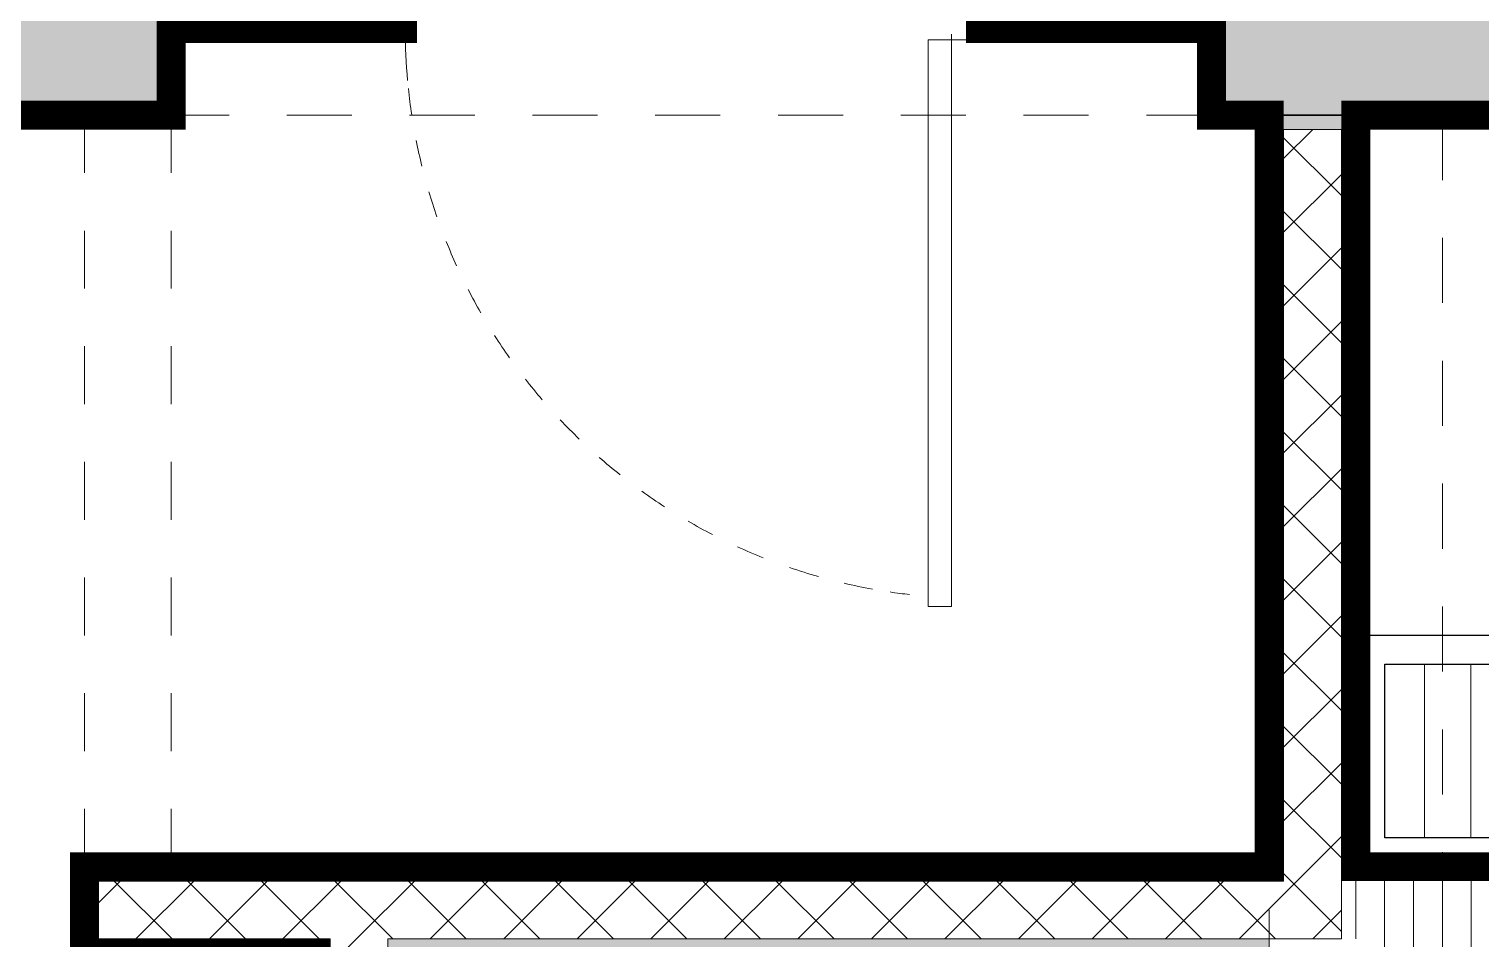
# Model space of a CAD drawing. Header units: metres. Extents: x -144 to 1000, y -717 to 29.
# Drawn here: x 834.612 to 837.124, y -561.844 to -560.27 of the extents above; entities that cross this region are included whole.
import ezdxf

# ---------------------------------------------------------------- set-up
doc = ezdxf.new("R2010")
doc.units = ezdxf.units.M
doc.linetypes.add('Basculante', pattern=[0.11625, 0.075, -0.04125])
doc.linetypes.add('basculante modificado', pattern=[0.18, 0.1125, -0.0675])
doc.layers.get('0').update_dxf_attribs({"color": 1})
doc.layers.add('00-MEDICION', color=30, linetype='Continuous')
for name, color, linetype, lineweight in [('A-DETL', 1, 'Continuous', 9), ('A-DETL-GENF', 1, 'Continuous', 9), ('A-DETL-MEDM', 1, 'Continuous', 30), ('A-DETL-THIN', 1, 'Continuous', 9), ('A-DOOR', 1, 'Continuous', 9), ('A-GENM', 1, 'Continuous', 9), ('A-WALL', 4, 'Continuous', 9), ('S-COLS', 7, 'Continuous', 9)]:
    doc.layers.add(name, color=color, linetype=linetype, lineweight=lineweight)
doc.layers.add('A-WALL-PATT', color=7, linetype='Continuous', lineweight=35, true_color=0x9c9c9c)

# ---------------------------------------------------------------- blocks, each defined once
blk = doc.blocks.new('H')
at = {"layer": 'A-WALL-PATT', "lineweight": 5, "true_color": 0x747474}
for points in [[(840.9116, -502.8754), (840.9366, -502.8751), (840.9366, -501.5754), (840.9116, -501.5754), (840.9116, -502.3989)], [(838.8616, -502.9004), (840.9366, -502.9004), (840.9366, -502.8754), (838.8616, -502.8754)]]:
    blk.add_hatch(color=8, dxfattribs=at).paths.add_polyline_path(points)
at = {"layer": 'A-WALL-PATT', "true_color": 0x747474}
blk.add_hatch(color=8, dxfattribs=at).paths.add_polyline_path([(841.0366, -502.8754), (841.0616, -502.8754), (841.0616, -501.5754), (840.9366, -501.5754), (840.9366, -501.6004), (841.0366, -501.6004), (841.0366, -502.8254)])
h = blk.add_hatch(color=8, dxfattribs=at)
h.paths.add_polyline_path([(840.9053, -503.0254), (840.9116, -503.0254), (840.9116, -503.0004), (839.3866, -503.0004), (839.3866, -503.0254), (840.8816, -503.0254)])
h.paths.add_polyline_path([(839.2866, -503.0254), (839.2866, -503.0004), (838.8616, -503.0004), (838.8616, -503.0254), (839.2616, -503.0254)])
at = {"layer": 'S-COLS', "true_color": 0x5c5c5c}
h = blk.add_hatch(color=251, dxfattribs=at)
h.paths.add_polyline_path([(850.9115, -509.2755), (851.4115, -509.2755), (851.4115, -508.3755), (850.9115, -508.3755), (850.9115, -508.8647)])
h.paths.add_polyline_path([(833.1867, -509.2755), (833.6117, -509.2755), (833.6117, -508.3755), (833.1117, -508.3755), (833.1117, -509.2755), (833.1239, -509.2755)])
h.paths.add_polyline_path([(841.3117, -509.2754), (841.3117, -508.3754), (840.8117, -508.3754), (840.8117, -509.2754)])
h.paths.add_polyline_path([(847.6117, -501.5754), (847.6118, -501.5754), (847.6115, -498.4254), (847.1118, -498.4255), (847.1118, -501.5754), (847.4617, -501.5754)])
h.paths.add_polyline_path([(833.4615, -501.5754), (833.6116, -501.5754), (833.6116, -500.8755), (833.1116, -500.8755), (833.1116, -501.5754), (833.4596, -501.5754)])
h.paths.add_polyline_path([(839.0113, -501.5754), (839.0117, -501.5752), (839.0113, -501.0755), (837.3115, -501.0755), (837.3115, -498.9255), (839.0118, -498.9255), (839.0113, -498.4255), (837.0115, -498.4256), (837.0116, -501.5754), (838.8616, -501.5754)])
h.paths.add_polyline_path([(840.8117, -501.5754), (841.3117, -501.5754), (841.3117, -500.6754), (840.8117, -500.6754), (840.8117, -501.4679)])
h.paths.add_polyline_path([(851.0118, -501.5754), (851.4118, -501.5754), (851.4118, -500.8755), (851.0118, -500.8755), (851.0118, -501.4679)])
h.paths.add_polyline_path([(841.1617, -499.3255), (841.3118, -499.3255), (841.3118, -498.4255), (840.8118, -498.4255), (840.8118, -499.3255), (841.0117, -499.3255)])
h.paths.add_polyline_path([(833.1115, -499.1255), (833.6115, -499.1255), (833.6115, -498.4244), (833.1115, -498.4255), (833.1115, -498.636)])
h.paths.add_polyline_path([(851.2874, -499.1255), (851.4118, -499.1255), (851.4118, -498.4244), (851.0118, -498.4255), (851.0118, -499.1255), (851.2617, -499.1255)])
h.paths.add_polyline_path([(841.0117, -490.4255), (841.3117, -490.4255), (841.3117, -489.5255), (840.8117, -489.5255), (840.8117, -490.4255)])
h.paths.add_polyline_path([(851.4117, -490.4255), (851.4117, -489.5255), (850.9117, -489.5255), (850.9117, -490.4255), (851.3467, -490.4255)])
h.paths.add_polyline_path([(833.3117, -489.8255), (834.2117, -489.8255), (834.2117, -489.3255), (833.3117, -489.3255), (833.3117, -489.7155)])
at = {"layer": 'A-DETL', "color": 7, "linetype": 'basculante modificado'}
for p, q in [((840.8117, -501.5754), (839.0113, -501.5754)), ((840.9117, -508.3754), (840.9117, -501.5754)), ((841.2117, -501.5754), (841.2117, -508.3754))]:
    blk.add_line(p, q, dxfattribs=at)
at = {"layer": 'A-DETL-GENF', "linetype": 'Basculante'}
for p, q in [((838.8616, -501.5754), (838.8616, -502.8754)), ((839.0116, -502.8754), (839.0116, -501.5754))]:
    blk.add_line(p, q, dxfattribs=at)
at = {"layer": 'A-DETL-GENF', "color": 251, "true_color": 0x535353}
for p, q in [((841.1803, -502.8254), (841.1803, -502.5254)), ((841.2603, -502.8254), (841.2603, -502.5254))]:
    blk.add_line(p, q, dxfattribs=at)
at = {"layer": 'A-DETL-MEDM'}
for p, q in [((839.0116, -501.5754), (838.8616, -501.5754)), ((838.8616, -502.8754), (839.0116, -502.8754))]:
    blk.add_line(p, q, dxfattribs=at)
at = {"layer": 'A-DETL-THIN'}
for p, q in [((842.5117, -502.5254), (841.1116, -502.5254)), ((841.1116, -502.5254), (841.1116, -502.8254)), ((841.1116, -502.8254), (842.5117, -502.8254))]:
    blk.add_line(p, q, dxfattribs=at)
at = {"layer": 'A-DOOR', "lineweight": 15}
for p, q in [((840.3217, -501.4454), (840.3217, -502.4254)), ((840.3967, -501.4454), (840.3217, -501.4454)), ((840.3617, -501.4354), (840.3617, -502.4254)), ((840.3967, -501.4354), (840.3967, -501.4454)), ((840.4117, -501.4354), (840.3967, -501.4354)), ((840.3217, -502.4254), (840.3617, -502.4254))]:
    blk.add_line(p, q, dxfattribs=at)
at = {"layer": 'A-DOOR'}
for start, end in [(180, 185.1398), (185.9429, 188.5991), (191.2538, 193.9081), (196.5629, 199.2191), (201.8777, 204.5395), (207.2056, 209.8767), (212.5538, 215.2378), (217.9295, 220.6298), (223.3395, 226.0594), (228.7903, 231.5328), (234.2878, 237.0559), (239.8378, 242.634), (245.4451, 248.2717), (251.1143, 254.1684), (256.8489, 259.7418), (256.8489, 259.7418), (261.55, 263.5406)]:
    blk.add_arc((840.4, -501.4277), 0.9833, start, end, dxfattribs=at)
at = {"layer": 'A-GENM', "lineweight": 25}
for p, q in [((841.0616, -502.4754), (841.0616, -502.8754)), ((842.5617, -502.4754), (841.0616, -502.4754)), ((841.1116, -502.8254), (841.1116, -502.5254)), ((841.1116, -502.5254), (842.5117, -502.5254)), ((842.5117, -502.8254), (841.1116, -502.8254)), ((841.0616, -502.8754), (842.5617, -502.8754))]:
    blk.add_line(p, q, dxfattribs=at)
at = {"layer": 'A-WALL', "lineweight": 35}
for p, q in [((840.9116, -501.5754), (840.9116, -502.8754)), ((841.0616, -501.5754), (840.9116, -501.5754)), ((841.0616, -502.8754), (841.0616, -501.5754)), ((838.8616, -502.8754), (838.8616, -503.0254)), ((840.9116, -502.8754), (839.0116, -502.8754)), ((842.5617, -502.8754), (841.0616, -502.8754))]:
    blk.add_line(p, q, dxfattribs=at)
at = {"layer": 'A-WALL'}
for p, q in [((840.9366, -502.9004), (840.9366, -501.6004)), ((841.0366, -501.6004), (840.9366, -501.6004)), ((841.0366, -503.0004), (841.0366, -501.6004)), ((841.0616, -502.8754), (841.0366, -502.8754)), ((838.8616, -502.9004), (840.9366, -502.9004)), ((838.8616, -503.0004), (839.2866, -503.0004)), ((839.2866, -503.0004), (839.2866, -505.2504)), ((839.3866, -503.0004), (839.3866, -505.3754)), ((839.3866, -503.0004), (841.0366, -503.0004)), ((840.9116, -503.0254), (840.9116, -503.0004))]:
    blk.add_line(p, q, dxfattribs=at)
at = {"layer": 'A-WALL-PATT', "color": 1, "lineweight": 5, "true_color": 0xff0000}
for p, q in [((840.9366, -501.6507), (840.9869, -501.6004)), ((841.0366, -501.7146), (840.9366, -501.6146)), ((840.9366, -501.778), (841.0366, -501.678)), ((841.0366, -501.8419), (840.9366, -501.7419)), ((840.9366, -501.9053), (841.0366, -501.8053)), ((841.0366, -501.9692), (840.9366, -501.8692)), ((840.9366, -502.0326), (841.0366, -501.9326)), ((841.0366, -502.0965), (840.9366, -501.9965)), ((840.9366, -502.1599), (841.0366, -502.0599)), ((841.0366, -502.2238), (840.9366, -502.1238)), ((840.9366, -502.2871), (841.0366, -502.1871)), ((841.0366, -502.351), (840.9366, -502.251)), ((840.9366, -502.4144), (841.0366, -502.3144)), ((841.0366, -502.4783), (840.9366, -502.3783)), ((840.9366, -502.5417), (841.0366, -502.4417)), ((841.0366, -502.6056), (840.9366, -502.5056)), ((840.9366, -502.669), (841.0366, -502.569)), ((841.0366, -502.7329), (840.9366, -502.6329)), ((840.9366, -502.7962), (841.0366, -502.6962)), ((841.0366, -502.8602), (840.9366, -502.7602)), ((840.9597, -502.9004), (841.0366, -502.8235)), ((840.9495, -502.9004), (840.9366, -502.8874)), ((838.8616, -502.9621), (838.9232, -502.9004)), ((839.0131, -503.0004), (838.9131, -502.9004)), ((838.9505, -503.0004), (839.0505, -502.9004)), ((839.1404, -503.0004), (839.0404, -502.9004)), ((839.0777, -503.0004), (839.1777, -502.9004)), ((839.2676, -503.0004), (839.1676, -502.9004)), ((839.205, -503.0004), (839.305, -502.9004)), ((839.3949, -503.0004), (839.2949, -502.9004)), ((839.3323, -503.0004), (839.4323, -502.9004)), ((839.5222, -503.0004), (839.4222, -502.9004)), ((839.4596, -503.0004), (839.5596, -502.9004)), ((839.6495, -503.0004), (839.5495, -502.9004)), ((839.5869, -503.0004), (839.6869, -502.9004)), ((839.7768, -503.0004), (839.6768, -502.9004)), ((839.7141, -503.0004), (839.8141, -502.9004)), ((839.904, -503.0004), (839.804, -502.9004)), ((839.8414, -503.0004), (839.9414, -502.9004)), ((840.0313, -503.0004), (839.9313, -502.9004)), ((839.9687, -503.0004), (840.0687, -502.9004)), ((840.1586, -503.0004), (840.0586, -502.9004)), ((840.096, -503.0004), (840.196, -502.9004)), ((840.2859, -503.0004), (840.1859, -502.9004)), ((840.2233, -503.0004), (840.3233, -502.9004)), ((840.4131, -503.0004), (840.3131, -502.9004)), ((840.3505, -503.0004), (840.4505, -502.9004)), ((840.5404, -503.0004), (840.4404, -502.9004)), ((840.4778, -503.0004), (840.5778, -502.9004)), ((840.6677, -503.0004), (840.5677, -502.9004)), ((840.6051, -503.0004), (840.7051, -502.9004)), ((840.795, -503.0004), (840.695, -502.9004)), ((840.7324, -503.0004), (840.8324, -502.9004)), ((840.9223, -503.0004), (840.8223, -502.9004)), ((840.8597, -503.0004), (840.9597, -502.9004)), ((841.0366, -502.9874), (840.9495, -502.9004)), ((840.9869, -503.0004), (841.0366, -502.9508)), ((838.8858, -503.0004), (838.8616, -502.9762)), ((839.2866, -503.0462), (839.3323, -503.0004))]:
    blk.add_line(p, q, dxfattribs=at)
at = {"layer": 'A-WALL-PATT', "color": 8, "lineweight": 5, "true_color": 0x727272}
for p, q in [((841.0613, -503.0004), (841.0613, -502.8754)), ((841.1113, -503.0254), (841.1113, -502.8754)), ((841.1613, -503.0254), (841.1613, -502.8754)), ((841.2113, -503.0254), (841.2113, -502.8754)), ((841.2613, -503.0254), (841.2613, -502.8754))]:
    blk.add_line(p, q, dxfattribs=at)
at = {"layer": 'S-COLS', "lineweight": 35}
for p, q in [((840.8117, -500.6754), (840.8117, -501.5754)), ((839.0117, -501.5754), (839.0117, -501.0755)), ((837.0115, -501.5754), (838.8616, -501.5754)), ((840.8117, -501.5754), (841.3117, -501.5754))]:
    blk.add_line(p, q, dxfattribs=at)

msp = doc.modelspace()

# ---------------------------------------------------------------- linework, layer by layer
at = {"layer": '00-MEDICION', "const_width": 0.05}
for points in [[(834.7077, -567.369), (834.7077, -564.069), (835.1077, -564.069), (835.1077, -561.869), (834.7077, -561.869), (834.7077, -561.719), (836.7577, -561.719), (836.7578, -560.419), (836.6578, -560.419), (836.6578, -560.269), (836.2578, -560.269), (836.2578, -560.119), (835.2578, -560.119), (835.2578, -560.269), (834.8575, -560.269), (834.8575, -560.419), (833.0078, -560.419), (833.0078, -560.969), (829.1578, -560.969), (829.1578, -560.419), (827.1577, -560.4191)], [(838.4078, -561.719), (836.9077, -561.719), (836.9077, -560.419), (839.9685, -560.419)]]:
    msp.add_lwpolyline(points, dxfattribs=at)

# ---------------------------------------------------------------- block references
at = {"color": 3}
msp.add_blockref('H', (-4.1539, -58.8435), dxfattribs=at)

doc.saveas('drawing.dxf')
